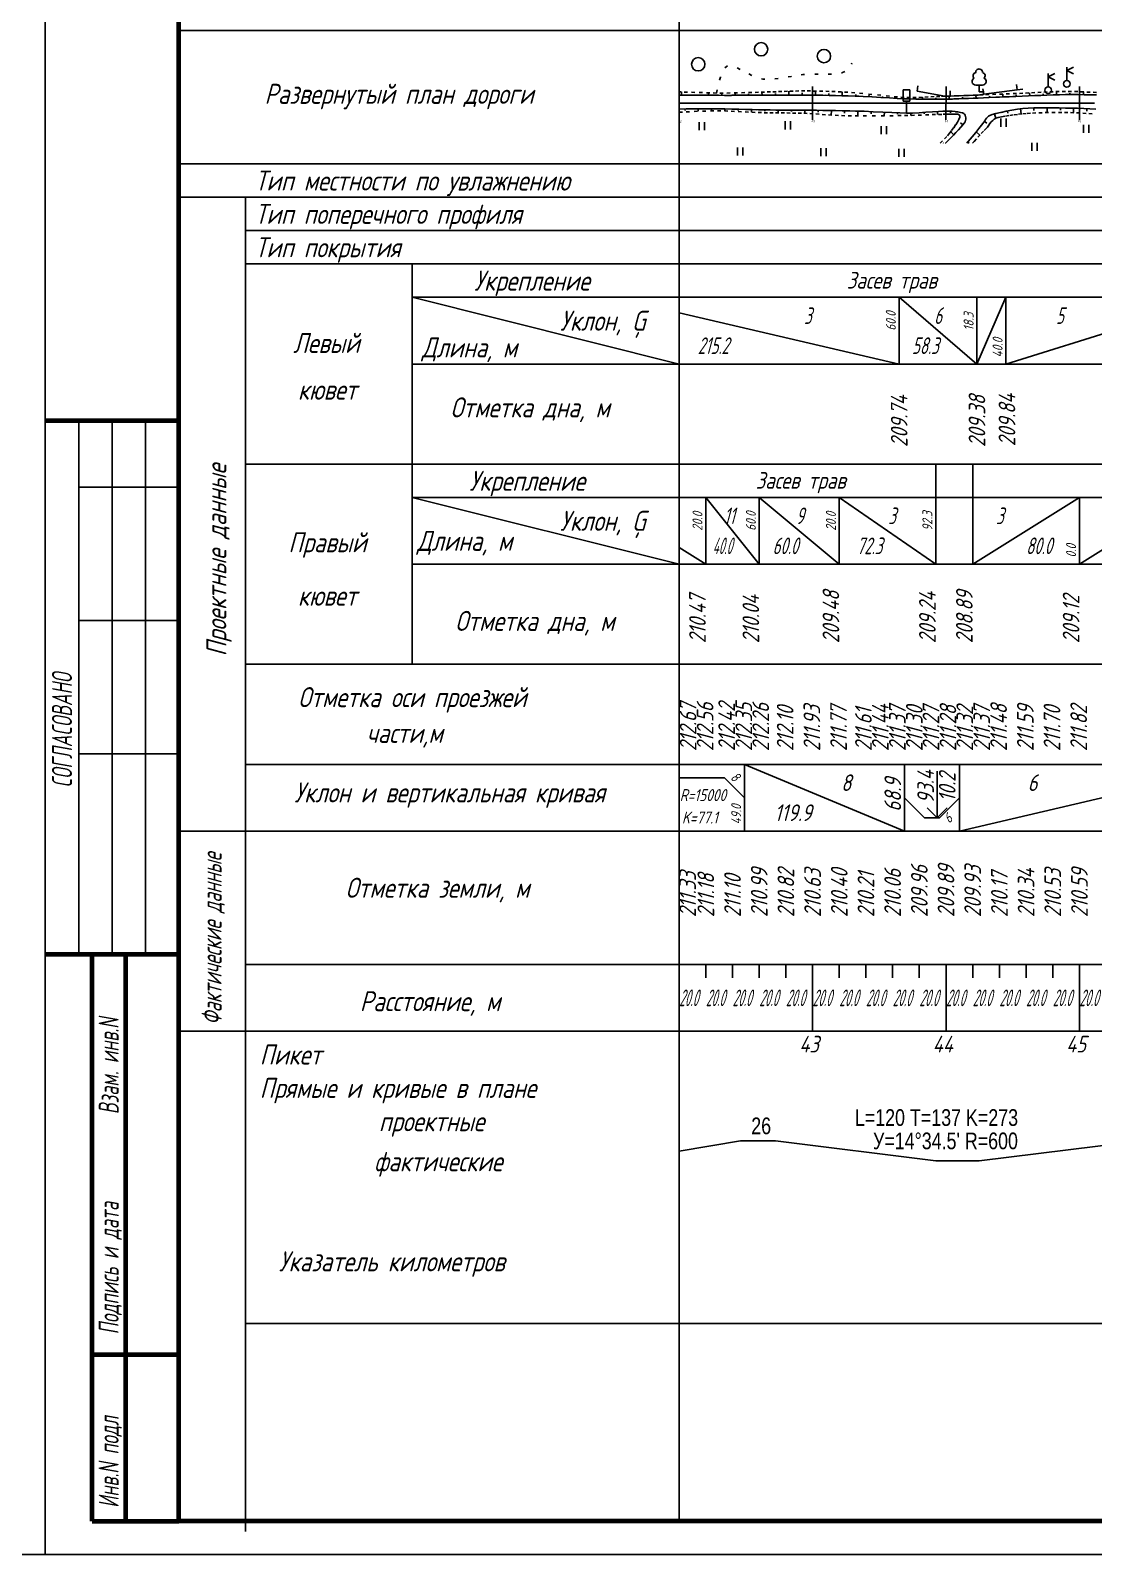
# Model space of a CAD drawing. Extents: x 2172 to 5772, y -842 to -248.
# Drawn here: x 3299.4 to 3458.7, y -842.5 to -614 of the extents above; entities that cross this region are included whole.
import ezdxf

# ---------------------------------------------------------------- set-up
doc = ezdxf.new("R2010")
doc.units = 0
doc.header["$MEASUREMENT"] = 0
for name, pattern in [('CONTI', [0]), ('STROT', [1.7, 0.5, -1.2]), ('TP0', [0])]:
    doc.linetypes.add(name, pattern=pattern)
doc.layers.get('0').update_dxf_attribs({"linetype": 'CONTINUOUS'})
for name, color, linetype in [('DEFAULT', 7, 'CONTI'), ('OTKOSDEFAULT', 32, 'CONTI'), ('RAMKA', 7, 'CONTI'), ('SIT_LDEFAULT', 7, 'CONTI'), ('USLZNDEFAULT', 7, 'CONTI'), ('КРАСНЫЕ_ОТМЕТКИ', 1, 'CONTINUOUS'), ('ЛЕВЫЙ_ЛОТОК_УКЛОНЫ', 7, 'CONTINUOUS'), ('ОСЬ_УКЛОН_И_КРИВАЯ', 1, 'CONTINUOUS'), ('ОТМЕТКИ_КЮВЕТОВ', 7, 'CONTINUOUS'), ('ПИКЕТЫ', 7, 'CONTINUOUS'), ('ЧЕРНЫЕ_ОТМЕТКИ', 7, 'CONTINUOUS')]:
    doc.layers.add(name, color=color, linetype=linetype)
doc.styles.add('eskd', font='spds.shx', dxfattribs={"width": 1.2, "oblique": 15})
doc.styles.add('SHRFT', font='TXT', dxfattribs={"width": 8.75})
doc.styles.add('ГОСТ', font='gost.TTF', dxfattribs={"oblique": 15, "height": 1})

# ---------------------------------------------------------------- blocks, each defined once
blk = doc.blocks.new('BL_12')
at = {"color": 0}
for p, q in [((2.5, 17.5), (-2.5, 17.5)), ((-2.5, 17.5), (-2.5, 9)), ((2.5, 9), (2.5, 17.5)), ((-2.5, 9), (0, 9)), ((0, 0), (0, 9)), ((0, 9), (2.5, 9)), ((2, 0), (0, 0))]:
    blk.add_line(p, q, dxfattribs=at)
blk = doc.blocks.new('BL_4017')
at = {"color": 0}
for p, q in [((0, 2.5), (0, 12.5)), ((5, 12.5), (0, 10)), ((0, 10), (5, 7.5))]:
    blk.add_line(p, q, dxfattribs=at)
blk.add_circle((0, 0), 2.5, dxfattribs=at)
blk = doc.blocks.new('BL_104')
at = {"color": 0}
for p, q in [((-2.25, 5), (2.25, 5)), ((0, 0), (0, 5)), ((3.75, 0), (0, 0))]:
    blk.add_line(p, q, dxfattribs=at)
for centre, radius, start, end in [((-2.35, 12), 2.2, 100, 235), ((0, 14.5), 2.6, 358, 185), ((2.35, 12), 2.2, 305, 80), ((-2.5, 7.75), 2.75, 115, 270), ((2.5, 7.75), 2.75, 270, 65)]:
    blk.add_arc(centre, radius, start, end, dxfattribs=at)
blk = doc.blocks.new('BL_2011')
at = {"color": 0}
for p, q in [((0, 0), (0, 6)), ((4, 0), (4, 6))]:
    blk.add_line(p, q, dxfattribs=at)
blk = doc.blocks.new('BL_2004')
at = {"color": 0}
blk.add_circle((0, 0), 5, dxfattribs=at)

msp = doc.modelspace()

# ---------------------------------------------------------------- linework, layer by layer
at = {"linetype": 'TP0'}
for p, q in [((3301.6, -842.48), (3301.6, -248.48)), ((3301.6, -248.48), (3301.6, -842.48)), ((3301.6, -842.48), (3301.6, -248.48)), ((3301.6, -248.48), (3301.6, -842.48)), ((3301.6, -842.48), (3301.6, -248.48)), ((3301.6, -842.48), (3301.6, -248.48)), ((3301.6, -842.48), (3301.6, -422.48)), ((3301.6, -842.48), (3301.6, -422.48)), ((3301.6, -842.48), (3301.6, -422.48)), ((3301.6, -842.48), (3301.6, -422.48)), ((3396.6, -614.04), (3321.6, -614.04)), ((3396.6, -614.04), (3396.6, -837.48)), ((3321.6, -634.04), (3396.6, -634.04)), ((3396.6, -639.04), (3321.6, -639.04)), ((3331.6, -839.04), (3331.6, -639.04)), ((3331.6, -644.04), (3396.6, -644.04)), ((3396.6, -649.04), (3331.6, -649.04)), ((3356.6, -709.04), (3356.6, -649.04)), ((3356.6, -654.04), (3396.6, -654.04)), ((3356.6, -654.04), (3396.6, -664.04)), ((3396.6, -664.04), (3356.6, -664.04)), ((3306.6, -672.48), (3306.6, -752.48)), ((3311.6, -752.48), (3311.6, -672.48)), ((3316.6, -672.48), (3316.6, -752.48)), ((3396.6, -679.04), (3331.6, -679.04)), ((3396.6, -679.04), (3356.6, -679.04)), ((3306.6, -682.48), (3321.6, -682.48)), ((3356.6, -684.04), (3396.6, -684.04)), ((3356.6, -684.04), (3396.6, -694.04)), ((3396.6, -694.04), (3356.6, -694.04)), ((3306.6, -702.48), (3321.6, -702.48)), ((3396.6, -709.04), (3331.6, -709.04)), ((3356.6, -709.04), (3396.6, -709.04)), ((3306.6, -722.48), (3321.6, -722.48)), ((3331.6, -724.04), (3396.6, -724.04)), ((3396.6, -734.04), (3321.6, -734.04)), ((3331.6, -734.04), (3396.6, -734.04)), ((3396.6, -754.04), (3331.6, -754.04)), ((3321.6, -764.04), (3396.6, -764.04)), ((3301.6, -842.48), (2171.6, -842.48)), ((4641.6, -842.48), (3301.6, -842.48)), ((4641.6, -842.48), (3301.6, -842.48))]:
    msp.add_line(p, q, dxfattribs=at)
at = {"linetype": 'Continuous'}
for p, q in [((3396.6, -614.04), (3396.61, -455.03)), ((3396.6, -614.04), (4356.6, -614.04)), ((3396.6, -634.04), (4356.6, -634.04)), ((3396.6, -639.04), (4356.6, -639.04)), ((3396.6, -644.04), (4356.6, -644.04)), ((3396.6, -649.04), (4356.6, -649.04)), ((3396.6, -654.04), (4356.6, -654.04)), ((3396.6, -664.04), (4356.6, -664.04)), ((3396.6, -684.04), (4356.6, -684.04)), ((3396.6, -694.04), (4356.6, -694.04)), ((3396.6, -709.04), (4356.6, -709.04)), ((3396.6, -724.04), (4356.6, -724.04)), ((3396.6, -734.04), (4356.6, -734.04)), ((3396.6, -754.04), (4356.6, -754.04)), ((3396.6, -764.04), (4356.6, -764.04)), ((3331.6, -807.85), (4356.6, -807.85))]:
    msp.add_line(p, q, dxfattribs=at)
msp.add_line((3396.6, -679.04), (4356.6, -679.04))
for points in [[(3435.06, -684.04), (3435.06, -679.04)], [(3440.6, -684.04), (3440.6, -679.04)]]:
    msp.add_lwpolyline(points, dxfattribs=at)
at = {"layer": 'DEFAULT', "color": 12, "linetype": 'CONTI'}
for p, q in [((3396.6, -627.42), (3396.6, -622.42)), ((3416.6, -627.42), (3416.6, -622.42)), ((3436.59, -627.42), (3436.6, -622.42)), ((3456.6, -627.42), (3456.6, -622.42)), ((3406.62, -624.92), (3407.55, -624.92)), ((3431.55, -624.92), (3433.22, -624.92)), ((3433.22, -624.92), (3434.89, -624.92)), ((3434.89, -624.92), (3436.56, -624.92)), ((3436.56, -624.92), (3438.23, -624.92)), ((3438.23, -624.92), (3439.9, -624.92)), ((3439.9, -624.92), (3441.56, -624.92)), ((3441.56, -624.92), (3443.23, -624.92)), ((3443.23, -624.92), (3444.9, -624.92)), ((3444.9, -624.92), (3446.57, -624.92)), ((3446.57, -624.92), (3448.24, -624.92)), ((3448.24, -624.92), (3449.91, -624.92))]:
    msp.add_line(p, q, dxfattribs=at)
for points in [[(3397.25, -624.92, 0), (3396.6, -624.92, 0)], [(3398.23, -624.92, 0), (3397.25, -624.92, 0)], [(3399.27, -624.92, 0), (3398.23, -624.92, 0)], [(3400.36, -624.92, 0), (3399.27, -624.92, 0)], [(3401.51, -624.92, 0), (3400.36, -624.92, 0)], [(3402.71, -624.92, 0), (3401.51, -624.92, 0)], [(3403.96, -624.92, 0), (3402.71, -624.92, 0)], [(3405.26, -624.92, 0), (3403.96, -624.92, 0)], [(3406.62, -624.92, 0), (3405.26, -624.92, 0)], [(3407.55, -624.92, 0), (3410.15, -624.92, 0)], [(3410.15, -624.92, 0), (3412.59, -624.92, 0)], [(3412.59, -624.92, 0), (3414.89, -624.92, 0)], [(3414.89, -624.92, 0), (3417.04, -624.92, 0)], [(3417.04, -624.92, 0), (3419.04, -624.92, 0)], [(3419.04, -624.92, 0), (3420.89, -624.92, 0)], [(3420.89, -624.92, 0), (3422.59, -624.92, 0)], [(3422.59, -624.92, 0), (3424.15, -624.92, 0)], [(3424.15, -624.92, 0), (3425.55, -624.92, 0)], [(3425.55, -624.92, 0), (3426.81, -624.92, 0)], [(3426.81, -624.92, 0), (3427.92, -624.92, 0)], [(3427.92, -624.92, 0), (3428.89, -624.92, 0)], [(3428.89, -624.92, 0), (3429.7, -624.92, 0)], [(3429.7, -624.92, 0), (3430.37, -624.92, 0)], [(3430.37, -624.92, 0), (3430.89, -624.92, 0)], [(3430.89, -624.92, 0), (3431.26, -624.92, 0)], [(3431.26, -624.92, 0), (3431.48, -624.92, 0)], [(3431.48, -624.92, 0), (3431.55, -624.92, 0)], [(3449.98, -624.92, 0), (3449.9, -624.92, 0)], [(3450.2, -624.92, 0), (3449.98, -624.92, 0)], [(3450.57, -624.92, 0), (3450.2, -624.92, 0)], [(3451.09, -624.92, 0), (3450.57, -624.92, 0)], [(3451.76, -624.92, 0), (3451.09, -624.92, 0)], [(3452.57, -624.92, 0), (3451.76, -624.92, 0)], [(3453.53, -624.92, 0), (3452.57, -624.92, 0)], [(3454.65, -624.92, 0), (3453.53, -624.92, 0)], [(3455.91, -624.92, 0), (3454.65, -624.92, 0)], [(3457.31, -624.92, 0), (3455.91, -624.92, 0)], [(3458.87, -624.92, 0), (3457.31, -624.92, 0)]]:
    msp.add_polyline3d(points, dxfattribs=at)
at = {"layer": 'OTKOSDEFAULT', "color": 32, "linetype": 'STROT'}
for p, q in [((3396.88, -623.25, 42.26), (3396.6, -623.24, 42.25)), ((3397.87, -623.28, 42.27), (3396.88, -623.25, 42.26)), ((3398.96, -623.32, 42.27), (3397.87, -623.28, 42.27)), ((3400.08, -623.36, 42.28), (3398.96, -623.32, 42.27)), ((3401.18, -623.4, 42.29), (3400.08, -623.36, 42.28)), ((3402.21, -623.42, 42.3), (3401.18, -623.4, 42.29)), ((3403.21, -623.42, 42.3), (3402.21, -623.42, 42.3)), ((3404.27, -623.41, 42.29), (3403.21, -623.42, 42.3)), ((3405.36, -623.39, 42.28), (3404.27, -623.41, 42.29)), ((3406.45, -623.36, 42.27), (3405.36, -623.39, 42.28)), ((3407.5, -623.33, 42.26), (3406.45, -623.36, 42.27)), ((3408.5, -623.3, 42.25), (3407.5, -623.33, 42.26)), ((3409.41, -623.27, 42.25), (3408.5, -623.3, 42.25)), ((3410.27, -623.25, 42.24), (3409.41, -623.27, 42.25)), ((3411.13, -623.22, 42.24), (3410.27, -623.25, 42.24)), ((3411.99, -623.19, 42.23), (3411.13, -623.22, 42.24)), ((3412.85, -623.15, 42.22), (3411.99, -623.19, 42.23)), ((3413.7, -623.13, 42.22), (3412.85, -623.15, 42.22)), ((3414.56, -623.11, 42.21), (3413.7, -623.13, 42.22)), ((3415.42, -623.1, 42.21), (3414.56, -623.11, 42.21)), ((3416.3, -623.11, 42.2), (3415.42, -623.1, 42.21)), ((3417.2, -623.12, 42.2), (3416.3, -623.11, 42.2)), ((3418.13, -623.14, 42.19), (3417.2, -623.12, 42.2)), ((3419.07, -623.17, 42.19), (3418.13, -623.14, 42.19)), ((3420.01, -623.21, 42.18), (3419.07, -623.17, 42.19)), ((3420.95, -623.25, 42.18), (3420.01, -623.21, 42.18)), ((3421.88, -623.3, 42.17), (3420.95, -623.25, 42.18)), ((3422.92, -623.38, 42.16), (3421.88, -623.3, 42.17)), ((3424.15, -623.49, 42.14), (3422.92, -623.38, 42.16)), ((3425.48, -623.62, 42.11), (3424.15, -623.49, 42.14)), ((3426.84, -623.76, 42.09), (3425.48, -623.62, 42.11)), ((3444.07, -623.61, 42.01), (3443.09, -623.65, 41.99)), ((3445.1, -623.57, 42.03), (3444.07, -623.61, 42.01)), ((3446.14, -623.53, 42.04), (3445.1, -623.57, 42.03)), ((3447.15, -623.49, 42.06), (3446.14, -623.53, 42.04)), ((3448.11, -623.45, 42.08), (3447.15, -623.49, 42.06)), ((3449.02, -623.41, 42.09), (3448.11, -623.45, 42.08)), ((3449.93, -623.36, 42.11), (3449.02, -623.41, 42.09)), ((3450.84, -623.31, 42.12), (3449.93, -623.36, 42.11)), ((3451.75, -623.26, 42.14), (3450.84, -623.31, 42.12)), ((3452.66, -623.22, 42.16), (3451.75, -623.26, 42.14)), ((3453.58, -623.19, 42.17), (3452.66, -623.22, 42.16)), ((3454.49, -623.18, 42.19), (3453.58, -623.19, 42.17)), ((3455.41, -623.19, 42.19), (3454.49, -623.18, 42.19)), ((3456.34, -623.21, 42.2), (3455.41, -623.19, 42.19)), ((3457.28, -623.25, 42.2), (3456.34, -623.21, 42.2)), ((3458.23, -623.29, 42.21), (3457.28, -623.25, 42.2)), ((3459.18, -623.33, 42.21), (3458.23, -623.29, 42.21)), ((3428.15, -623.9, 42.07), (3426.84, -623.76, 42.09)), ((3429.34, -624.01, 42.05), (3428.15, -623.9, 42.07)), ((3430.33, -624.08, 42.04), (3429.34, -624.01, 42.05)), ((3431.21, -624.1, 42.03), (3430.33, -624.08, 42.04)), ((3432.12, -624.09, 42.02), (3431.21, -624.1, 42.03)), ((3433.04, -624.05, 42.01), (3432.12, -624.09, 42.02)), ((3433.95, -624.01, 42), (3433.04, -624.05, 42.01)), ((3434.83, -623.96, 41.99), (3433.95, -624.01, 42)), ((3435.65, -623.92, 41.98), (3434.83, -623.96, 41.99)), ((3436.41, -623.89, 41.97), (3435.65, -623.92, 41.98)), ((3437.12, -623.87, 41.97), (3436.41, -623.89, 41.97)), ((3437.84, -623.85, 41.97), (3437.12, -623.87, 41.97)), ((3438.55, -623.83, 41.97), (3437.84, -623.85, 41.97)), ((3439.26, -623.8, 41.96), (3438.55, -623.83, 41.97)), ((3439.98, -623.78, 41.96), (3439.26, -623.8, 41.96)), ((3440.69, -623.75, 41.96), (3439.98, -623.78, 41.96)), ((3441.4, -623.72, 41.96), (3440.69, -623.75, 41.96)), ((3442.19, -623.69, 41.97), (3441.4, -623.72, 41.96)), ((3443.09, -623.65, 41.99), (3442.19, -623.69, 41.97)), ((3396.6, -626.31, 42.19), (3397.65, -626.24, 42.18)), ((3397.65, -626.24, 42.18), (3398.85, -626.18, 42.16)), ((3398.85, -626.18, 42.16), (3400.09, -626.13, 42.15)), ((3400.09, -626.13, 42.15), (3401.29, -626.1, 42.14)), ((3401.29, -626.1, 42.14), (3402.37, -626.09, 42.13)), ((3402.37, -626.09, 42.13), (3403.38, -626.11, 42.12)), ((3403.38, -626.11, 42.12), (3404.42, -626.14, 42.11)), ((3404.42, -626.14, 42.11), (3405.46, -626.19, 42.11)), ((3405.46, -626.19, 42.11), (3406.49, -626.24, 42.1)), ((3406.49, -626.24, 42.1), (3407.49, -626.29, 42.1)), ((3407.49, -626.29, 42.1), (3408.45, -626.34, 42.09)), ((3408.45, -626.34, 42.09), (3409.34, -626.37, 42.09)), ((3409.34, -626.37, 42.09), (3410.19, -626.39, 42.08)), ((3410.19, -626.39, 42.08), (3411.04, -626.4, 42.07)), ((3411.04, -626.4, 42.07), (3411.89, -626.41, 42.07)), ((3411.89, -626.41, 42.07), (3412.75, -626.41, 42.06)), ((3412.75, -626.41, 42.06), (3413.6, -626.42, 42.05)), ((3413.6, -626.42, 42.05), (3414.45, -626.44, 42.05)), ((3414.45, -626.44, 42.05), (3415.3, -626.46, 42.04)), ((3415.3, -626.46, 42.04), (3416.17, -626.51, 42.02)), ((3416.17, -626.51, 42.02), (3417.09, -626.56, 41.99)), ((3417.09, -626.56, 41.99), (3418.04, -626.63, 41.96)), ((3418.04, -626.63, 41.96), (3419.01, -626.7, 41.94)), ((3419.01, -626.7, 41.94), (3419.99, -626.76, 41.91)), ((3419.99, -626.76, 41.91), (3420.96, -626.81, 41.88)), ((3420.96, -626.81, 41.88), (3421.92, -626.84, 41.86)), ((3421.92, -626.84, 41.86), (3422.97, -626.85, 41.86)), ((3422.97, -626.85, 41.86), (3424.2, -626.84, 41.87)), ((3424.2, -626.84, 41.87), (3425.53, -626.84, 41.87)), ((3425.53, -626.84, 41.87), (3426.88, -626.83, 41.88)), ((3426.88, -626.83, 41.88), (3428.2, -626.82, 41.89)), ((3428.2, -626.82, 41.89), (3429.39, -626.81, 41.89)), ((3429.39, -626.81, 41.89), (3430.4, -626.8, 41.9)), ((3430.4, -626.8, 41.9), (3431.37, -626.78, 41.88)), ((3431.37, -626.78, 41.88), (3432.43, -626.74, 41.87)), ((3432.43, -626.74, 41.87), (3433.51, -626.7, 41.86)), ((3433.51, -626.7, 41.86), (3434.55, -626.66, 41.84)), ((3434.55, -626.66, 41.84), (3435.47, -626.63, 41.83)), ((3435.47, -626.63, 41.83), (3436.19, -626.61, 41.82)), ((3436.19, -626.61, 41.82), (3436.64, -626.6, 41.82)), ((3436.64, -626.6, 41.82), (3436.97, -626.6, 41.82)), ((3436.97, -626.6, 41.82), (3437.34, -626.58, 41.81)), ((3437.34, -626.58, 41.81), (3437.71, -626.57, 41.81)), ((3437.71, -626.57, 41.81), (3438.07, -626.58, 41.81)), ((3438.31, -627.77, 41.73), (3438.04, -628.21, 41.7)), ((3438.07, -626.58, 41.81), (3438.37, -626.61, 41.81)), ((3438.52, -627.37, 41.77), (3438.31, -627.77, 41.73)), ((3438.37, -626.61, 41.81), (3438.59, -626.69, 41.81)), ((3438.66, -627.04, 41.79), (3438.52, -627.37, 41.77)), ((3438.59, -626.69, 41.81), (3438.69, -626.82, 41.81)), ((3438.69, -626.82, 41.81), (3438.66, -627.04, 41.79)), ((3443, -628.26, 41.66), (3443.19, -628.01, 41.69)), ((3443.19, -628.01, 41.69), (3443.39, -627.76, 41.72)), ((3443.39, -627.76, 41.72), (3443.6, -627.53, 41.75)), ((3443.6, -627.53, 41.75), (3443.83, -627.35, 41.77)), ((3443.83, -627.35, 41.77), (3444.09, -627.21, 41.8)), ((3444.09, -627.21, 41.8), (3444.44, -627.09, 41.81)), ((3444.44, -627.09, 41.81), (3444.93, -626.98, 41.83)), ((3444.93, -626.98, 41.83), (3445.51, -626.87, 41.84)), ((3445.51, -626.87, 41.84), (3446.16, -626.77, 41.86)), ((3446.16, -626.77, 41.86), (3446.83, -626.68, 41.88)), ((3446.83, -626.68, 41.88), (3447.49, -626.6, 41.9)), ((3447.49, -626.6, 41.9), (3448.11, -626.53, 41.92)), ((3448.11, -626.53, 41.92), (3448.77, -626.48, 41.92)), ((3448.77, -626.48, 41.92), (3449.58, -626.43, 41.92)), ((3449.58, -626.43, 41.92), (3450.49, -626.39, 41.92)), ((3450.49, -626.39, 41.92), (3451.46, -626.35, 41.92)), ((3451.46, -626.35, 41.92), (3452.45, -626.33, 41.92)), ((3452.45, -626.33, 41.92), (3453.44, -626.32, 41.92)), ((3453.44, -626.32, 41.92), (3454.38, -626.32, 41.92)), ((3454.38, -626.32, 41.92), (3455.28, -626.34, 41.91)), ((3455.28, -626.34, 41.91), (3456.18, -626.38, 41.9)), ((3456.18, -626.38, 41.9), (3457.09, -626.43, 41.89)), ((3457.09, -626.43, 41.89), (3458.01, -626.49, 41.88)), ((3458.01, -626.49, 41.88), (3458.92, -626.54, 41.88)), ((3436.73, -629.91, 41.56), (3436.09, -630.57, 41.51)), ((3437.14, -629.44, 41.59), (3436.73, -629.91, 41.56)), ((3437.43, -629.08, 41.62), (3437.14, -629.44, 41.59)), ((3437.74, -628.65, 41.66), (3437.43, -629.08, 41.62)), ((3438.04, -628.21, 41.7), (3437.74, -628.65, 41.66)), ((3440.81, -630.67, 41.49), (3441.38, -630.05, 41.52)), ((3441.38, -630.05, 41.52), (3441.89, -629.5, 41.56)), ((3441.89, -629.5, 41.56), (3442.31, -629.05, 41.58)), ((3442.31, -629.05, 41.58), (3442.6, -628.75, 41.6)), ((3442.6, -628.75, 41.6), (3442.8, -628.51, 41.63)), ((3442.8, -628.51, 41.63), (3443, -628.26, 41.66)), ((3436.09, -630.57, 41.51), (3435.74, -630.92, 41.49)), ((3440.57, -630.92, 41.47), (3440.81, -630.67, 41.51))]:
    msp.add_line(p, q, dxfattribs=at)
at = {"layer": 'OTKOSDEFAULT', "color": 32}
for p, q in [((3396.96, -623.73), (3396.96, -623.25)), ((3401, -623.75), (3401, -623.39)), ((3403.01, -623.76), (3403.01, -623.59)), ((3405.01, -623.76), (3405.01, -623.4)), ((3407.02, -623.75), (3407.01, -623.55)), ((3409.02, -623.74), (3409.01, -623.28)), ((3411.02, -623.73), (3411.02, -623.48)), ((3413.02, -623.72), (3413.02, -623.15)), ((3415.03, -623.72), (3415.03, -623.41)), ((3417.03, -623.74), (3417.04, -623.12)), ((3419.04, -623.77), (3419.04, -623.47)), ((3421.04, -623.82), (3421.06, -623.26)), ((3425.05, -623.99), (3425.08, -623.58)), ((3445.13, -624.01), (3445.11, -623.57)), ((3449.15, -623.85), (3449.13, -623.41)), ((3451.16, -623.76), (3451.15, -623.53)), ((3453.17, -623.68), (3453.16, -623.2)), ((3455.18, -623.65), (3455.18, -623.42)), ((3457.19, -623.67), (3457.2, -623.24)), ((3396.6, -623.73, 42.22), (3396.83, -623.73, 42.22)), ((3397.65, -625.81, 42.24), (3396.6, -625.84, 42.24)), ((3396.83, -623.73, 42.22), (3397.86, -623.72, 42.21)), ((3397.47, -625.82), (3397.48, -626.03)), ((3398.88, -625.79, 42.23), (3397.65, -625.81, 42.24)), ((3397.86, -623.72, 42.21), (3398.99, -623.73, 42.21)), ((3400.14, -625.78, 42.23), (3398.88, -625.79, 42.23)), ((3398.98, -623.73), (3398.98, -623.64)), ((3398.99, -623.73, 42.21), (3400.16, -623.74, 42.2)), ((3399.46, -625.78), (3399.46, -626.15)), ((3401.36, -625.78, 42.23), (3400.14, -625.78, 42.23)), ((3400.16, -623.74, 42.2), (3401.31, -623.75, 42.19)), ((3401.31, -623.75, 42.19), (3402.38, -623.76, 42.19)), ((3402.45, -625.79, 42.22), (3401.36, -625.78, 42.23)), ((3401.45, -625.78), (3401.45, -625.94)), ((3402.38, -623.76, 42.19), (3403.39, -623.77, 42.19)), ((3403.46, -625.8, 42.2), (3402.45, -625.79, 42.22)), ((3403.39, -623.77, 42.19), (3404.44, -623.77, 42.2)), ((3403.44, -625.8), (3403.44, -626.11)), ((3404.49, -625.82, 42.18), (3403.46, -625.8, 42.2)), ((3404.44, -623.77, 42.2), (3405.48, -623.76, 42.21)), ((3405.53, -625.85, 42.16), (3404.49, -625.82, 42.18)), ((3405.44, -625.85), (3405.43, -626.02)), ((3405.48, -623.76, 42.21), (3406.52, -623.75, 42.22)), ((3406.56, -625.88, 42.13), (3405.53, -625.85, 42.16)), ((3406.52, -623.75, 42.22), (3407.53, -623.75, 42.23)), ((3407.56, -625.91, 42.11), (3406.56, -625.88, 42.13)), ((3407.44, -625.9), (3407.43, -626.29)), ((3407.53, -623.75, 42.23), (3408.49, -623.74, 42.24)), ((3408.51, -625.93, 42.09), (3407.56, -625.91, 42.11)), ((3408.49, -623.74, 42.24), (3409.39, -623.73, 42.24)), ((3409.39, -623.73, 42.24), (3410.25, -623.73, 42.23)), ((3410.25, -623.73, 42.23), (3411.11, -623.73, 42.22)), ((3411.11, -623.73, 42.22), (3411.97, -623.72, 42.2)), ((3411.97, -623.72, 42.2), (3412.83, -623.72, 42.19)), ((3412.83, -623.72, 42.19), (3413.69, -623.72, 42.18)), ((3413.69, -623.72, 42.18), (3414.55, -623.72, 42.16)), ((3414.55, -623.72, 42.16), (3415.41, -623.72, 42.15)), ((3415.41, -623.72, 42.15), (3416.29, -623.73, 42.14)), ((3416.29, -623.73, 42.14), (3417.2, -623.74, 42.13)), ((3417.2, -623.74, 42.13), (3418.13, -623.76, 42.11)), ((3418.13, -623.76, 42.11), (3419.08, -623.77, 42.1)), ((3419.08, -623.77, 42.1), (3420.03, -623.8, 42.09)), ((3420.03, -623.8, 42.09), (3420.99, -623.82, 42.07)), ((3420.99, -623.82, 42.07), (3421.93, -623.85, 42.06)), ((3421.93, -623.85, 42.06), (3422.97, -623.89, 42.05)), ((3422.97, -623.89, 42.05), (3424.18, -623.94, 42.05)), ((3423.05, -623.89), (3423.06, -623.64)), ((3424.18, -623.94, 42.05), (3425.49, -624.01, 42.04)), ((3425.49, -624.01, 42.04), (3426.83, -624.08, 42.04)), ((3426.83, -624.08, 42.04), (3428.12, -624.16, 42.03)), ((3427.06, -624.1), (3427.07, -623.94)), ((3428.12, -624.16, 42.03), (3429.3, -624.22, 42.03)), ((3429.07, -624.21), (3429.08, -623.98)), ((3429.3, -624.22, 42.03), (3430.28, -624.27, 42.02)), ((3430.28, -624.27, 42.02), (3431.16, -624.3, 42.02)), ((3431.07, -624.29), (3431.07, -624.19)), ((3431.16, -624.3, 42.02), (3432.07, -624.32, 42.01)), ((3432.07, -624.32, 42.01), (3432.98, -624.33, 42)), ((3432.98, -624.33, 42), (3433.88, -624.34, 42)), ((3433.08, -624.33), (3433.08, -624.05)), ((3433.88, -624.34, 42), (3434.75, -624.34, 41.99)), ((3434.75, -624.34, 41.99), (3435.58, -624.34, 41.99)), ((3435.09, -624.34), (3435.09, -624.15)), ((3435.58, -624.34, 41.99), (3436.34, -624.34, 41.98)), ((3436.34, -624.34, 41.98), (3437.06, -624.33, 41.98)), ((3437.06, -624.33, 41.98), (3437.79, -624.31, 41.98)), ((3437.09, -624.33), (3437.08, -623.87)), ((3437.79, -624.31, 41.98), (3438.51, -624.29, 41.98)), ((3438.51, -624.29, 41.98), (3439.24, -624.26, 41.97)), ((3439.1, -624.27), (3439.09, -624.04)), ((3439.24, -624.26, 41.97), (3439.96, -624.23, 41.97)), ((3439.96, -624.23, 41.97), (3440.69, -624.2, 41.97)), ((3440.69, -624.2, 41.97), (3441.41, -624.17, 41.97)), ((3441.1, -624.18), (3441.08, -623.73)), ((3441.41, -624.17, 41.97), (3442.2, -624.13, 41.98)), ((3442.2, -624.13, 41.98), (3443.09, -624.09, 42)), ((3443.09, -624.09, 42), (3444.06, -624.05, 42.01)), ((3443.11, -624.09), (3443.1, -623.87)), ((3444.06, -624.05, 42.01), (3445.06, -624.01, 42.03)), ((3445.06, -624.01, 42.03), (3446.08, -623.97, 42.05)), ((3446.08, -623.97, 42.05), (3447.09, -623.93, 42.06)), ((3447.34, -625.86, 41.97), (3446.49, -625.99, 41.96)), ((3447.09, -623.93, 42.06), (3448.04, -623.9, 42.08)), ((3447.14, -623.93), (3447.13, -623.71)), ((3448.12, -625.76, 41.98), (3447.34, -625.86, 41.97)), ((3447.77, -625.8), (3447.86, -626.56)), ((3448.04, -623.9, 42.08), (3448.96, -623.86, 42.09)), ((3448.89, -625.7, 41.98), (3448.12, -625.76, 41.98)), ((3449.75, -625.66, 41.99), (3448.89, -625.7, 41.98)), ((3448.96, -623.86, 42.09), (3449.89, -623.81, 42.1)), ((3450.67, -625.64, 41.99), (3449.75, -625.66, 41.99)), ((3449.76, -625.66), (3449.77, -626.04)), ((3449.89, -623.81, 42.1), (3450.81, -623.77, 42.1)), ((3451.63, -625.64, 41.99), (3450.67, -625.64, 41.99)), ((3450.81, -623.77, 42.1), (3451.73, -623.73, 42.11)), ((3452.6, -625.64, 41.99), (3451.63, -625.64, 41.99)), ((3451.73, -623.73, 42.11), (3452.66, -623.7, 42.12)), ((3451.75, -625.64), (3451.75, -626.34)), ((3453.57, -625.66, 42), (3452.6, -625.64, 41.99)), ((3452.66, -623.7, 42.12), (3453.58, -623.67, 42.13)), ((3454.5, -625.67, 42), (3453.57, -625.66, 42)), ((3453.58, -623.67, 42.13), (3454.5, -623.66, 42.14)), ((3453.74, -625.66), (3453.74, -625.99)), ((3454.5, -623.66, 42.14), (3455.43, -623.65, 42.13)), ((3455.42, -625.69, 42), (3454.5, -625.67, 42)), ((3456.33, -625.71, 42), (3455.42, -625.69, 42)), ((3455.43, -623.65, 42.13), (3456.36, -623.66, 42.12)), ((3455.73, -625.7), (3455.72, -626.36)), ((3457.24, -625.74, 42), (3456.33, -625.71, 42)), ((3456.36, -623.66, 42.12), (3457.3, -623.67, 42.12)), ((3458.15, -625.78, 42), (3457.24, -625.74, 42)), ((3457.3, -623.67, 42.12), (3458.23, -623.68, 42.11)), ((3457.73, -625.76), (3457.71, -626.12)), ((3459.07, -625.82, 42), (3458.15, -625.78, 42)), ((3458.23, -623.68, 42.11), (3459.17, -623.71, 42.1)), ((3409.4, -625.94, 42.07), (3408.51, -625.93, 42.09)), ((3410.26, -625.96, 42.07), (3409.4, -625.94, 42.07)), ((3409.44, -625.95), (3409.43, -626.16)), ((3411.11, -625.97, 42.06), (3410.26, -625.96, 42.07)), ((3411.96, -625.97, 42.06), (3411.11, -625.97, 42.06)), ((3411.44, -625.97), (3411.43, -626.4)), ((3412.82, -625.98, 42.05), (3411.96, -625.97, 42.06)), ((3413.67, -625.98, 42.04), (3412.82, -625.98, 42.05)), ((3413.43, -625.98), (3413.43, -626.2)), ((3414.52, -625.99, 42.04), (3413.67, -625.98, 42.04)), ((3415.37, -626, 42.03), (3414.52, -625.99, 42.04)), ((3416.25, -626, 42.02), (3415.37, -626, 42.03)), ((3415.43, -626), (3415.43, -626.47)), ((3417.17, -626.01, 42), (3416.25, -626, 42.02)), ((3418.12, -626.02, 41.99), (3417.17, -626.01, 42)), ((3417.42, -626.02), (3417.42, -626.3)), ((3419.08, -626.04, 41.97), (3418.12, -626.02, 41.99)), ((3420.06, -626.05, 41.96), (3419.08, -626.04, 41.97)), ((3419.42, -626.04), (3419.41, -626.72)), ((3421.02, -626.07, 41.94), (3420.06, -626.05, 41.96)), ((3421.98, -626.09, 41.92), (3421.02, -626.07, 41.94)), ((3421.41, -626.07), (3421.4, -626.45)), ((3423.05, -626.12, 41.92), (3421.98, -626.09, 41.92)), ((3424.32, -626.16, 41.92), (3423.05, -626.12, 41.92)), ((3423.4, -626.13), (3423.37, -626.85)), ((3425.7, -626.23, 41.92), (3424.32, -626.16, 41.92)), ((3425.39, -626.21), (3425.37, -626.52)), ((3427.11, -626.29, 41.92), (3425.7, -626.23, 41.92)), ((3428.47, -626.36, 41.92), (3427.11, -626.29, 41.92)), ((3427.37, -626.3), (3427.35, -626.82)), ((3429.69, -626.41, 41.92), (3428.47, -626.36, 41.92)), ((3429.36, -626.39), (3429.35, -626.6)), ((3430.68, -626.43, 41.92), (3429.69, -626.41, 41.92)), ((3431.59, -626.42, 41.93), (3430.68, -626.43, 41.92)), ((3431.34, -626.42), (3431.35, -626.78)), ((3432.58, -626.37, 41.94), (3431.59, -626.42, 41.93)), ((3433.6, -626.31, 41.94), (3432.58, -626.37, 41.94)), ((3433.32, -626.32), (3433.33, -626.52)), ((3434.57, -626.24, 41.95), (3433.6, -626.31, 41.94)), ((3435.45, -626.18, 41.95), (3434.57, -626.24, 41.95)), ((3435.3, -626.19), (3435.32, -626.63)), ((3436.17, -626.14, 41.96), (3435.45, -626.18, 41.95)), ((3436.67, -626.12, 41.96), (3436.17, -626.14, 41.96)), ((3437.07, -626.14, 41.96), (3436.67, -626.12, 41.96)), ((3437.51, -626.16, 41.95), (3437.07, -626.14, 41.96)), ((3437.28, -626.15), (3437.26, -626.37)), ((3437.96, -626.21, 41.95), (3437.51, -626.16, 41.95)), ((3438.38, -626.26, 41.95), (3437.96, -626.21, 41.95)), ((3438.76, -626.32, 41.95), (3438.38, -626.26, 41.95)), ((3439.1, -628.21), (3438.75, -627.9)), ((3439.06, -626.39, 41.95), (3438.76, -626.32, 41.95)), ((3439.25, -626.47, 41.95), (3439.06, -626.39, 41.95)), ((3439.1, -628.21, 41.76), (3439.34, -627.92, 41.78)), ((3439.23, -626.46), (3439.23, -626.47)), ((3439.37, -626.57, 41.93), (3439.25, -626.47, 41.95)), ((3439.34, -627.92, 41.78), (3439.47, -627.72, 41.79)), ((3439.46, -626.73, 41.91), (3439.37, -626.57, 41.93)), ((3439.53, -626.93, 41.88), (3439.46, -626.73, 41.91)), ((3439.47, -627.72, 41.79), (3439.53, -627.55, 41.81)), ((3439.56, -627.14, 41.86), (3439.53, -626.93, 41.88)), ((3439.53, -627.55, 41.81), (3439.56, -627.35, 41.84)), ((3439.56, -627.35, 41.84), (3439.56, -627.14, 41.86)), ((3442.13, -627.98, 41.85), (3441.9, -628.26, 41.83)), ((3442.27, -627.79, 41.86), (3442.13, -627.98, 41.85)), ((3442.4, -627.59, 41.87), (3442.27, -627.79, 41.86)), ((3442.35, -627.67), (3442.71, -627.92)), ((3442.53, -627.39, 41.88), (3442.4, -627.59, 41.87)), ((3442.67, -627.19, 41.89), (3442.53, -627.39, 41.88)), ((3442.81, -627.02, 41.9), (3442.67, -627.19, 41.89)), ((3442.97, -626.87, 41.91), (3442.81, -627.02, 41.9)), ((3443.16, -626.77, 41.92), (3442.97, -626.87, 41.91)), ((3443.5, -626.66, 41.93), (3443.16, -626.77, 41.92)), ((3444.06, -626.51, 41.93), (3443.5, -626.66, 41.93)), ((3443.88, -626.56), (3444.05, -627.23)), ((3444.78, -626.34, 41.94), (3444.06, -626.51, 41.93)), ((3445.61, -626.16, 41.95), (3444.78, -626.34, 41.94)), ((3446.49, -625.99, 41.96), (3445.61, -626.16, 41.95)), ((3445.81, -626.12), (3445.88, -626.46)), ((3436.94, -630.52, 41.61), (3437.38, -630.07, 41.65)), ((3437.76, -629.67), (3437.32, -629.22)), ((3437.38, -630.07, 41.65), (3437.71, -629.72, 41.67)), ((3437.71, -629.72, 41.67), (3438.08, -629.33, 41.69)), ((3438.08, -629.33, 41.69), (3438.45, -628.94, 41.72)), ((3438.45, -628.94, 41.72), (3438.8, -628.55, 41.74)), ((3438.8, -628.55, 41.74), (3439.1, -628.21, 41.76)), ((3440.51, -629.98, 41.73), (3439.94, -630.68, 41.69)), ((3441.05, -629.31, 41.77), (3440.51, -629.98, 41.73)), ((3441.53, -628.72, 41.8), (3441.05, -629.31, 41.77)), ((3441.12, -629.23), (3441.69, -629.71)), ((3441.9, -628.26, 41.83), (3441.53, -628.72, 41.8)), ((3436.24, -630.92), (3436.19, -630.87)), ((3436.54, -630.92, 41.59), (3436.94, -630.52, 41.63)), ((3439.94, -630.68, 41.69), (3439.74, -630.92, 41.67)), ((3439.87, -630.76), (3440.05, -630.92))]:
    msp.add_line(p, q, dxfattribs=at)
at = {"layer": 'RAMKA', "color": 250, "lineweight": 70}
for p, q in [((3321.6, -837.48), (3321.6, -253.48)), ((3301.6, -672.48), (3321.6, -672.48)), ((3301.6, -752.48), (3321.6, -752.48)), ((3308.6, -837.48), (3308.6, -752.48)), ((3313.6, -752.48), (3313.6, -837.48)), ((3308.6, -812.48), (3321.6, -812.48)), ((3308.6, -837.48), (3321.6, -837.48)), ((4636.6, -837.48), (3321.6, -837.48))]:
    msp.add_line(p, q, dxfattribs=at)
at = {"layer": 'SIT_LDEFAULT', "color": 7}
for p, q in [((3422.41, -619.09), (3422.5, -618.92)), ((3402.66, -621.47), (3402.78, -621.06)), ((3402.78, -621.06), (3402.8, -620.99)), ((3403.45, -619.63), (3403.85, -619.33)), ((3403.45, -619.64), (3403.45, -619.63)), ((3405.29, -619.65), (3405.74, -619.87)), ((3407.07, -620.56), (3407.49, -620.77)), ((3407.49, -620.77), (3407.52, -620.78)), ((3408.94, -621.27), (3409.15, -621.32)), ((3409.15, -621.32), (3409.43, -621.33)), ((3410.93, -621.3), (3411.43, -621.24)), ((3412.92, -621), (3413.38, -620.92)), ((3413.38, -620.92), (3413.42, -620.91)), ((3414.91, -620.69), (3415.12, -620.66)), ((3415.12, -620.66), (3415.41, -620.64)), ((3416.92, -620.6), (3417.07, -620.6)), ((3417.07, -620.6), (3417.43, -620.6)), ((3418.95, -620.59), (3419.19, -620.59)), ((3419.19, -620.58), (3419.46, -620.57)), ((3420.96, -620.37), (3421, -620.37)), ((3421, -620.37), (3421.43, -620.19)), ((3402.21, -623.42), (3402.24, -623.21)), ((3402.24, -623.21), (3402.3, -622.93)), ((3432.4, -622.34), (3432.26, -623.12)), ((3432.26, -623.12), (3436.41, -623.89)), ((3437.21, -623.07), (3437.23, -623.87)), ((3441.4, -623.72), (3442.26, -623.59)), ((3442.13, -622.8), (3442.26, -623.59)), ((3442.26, -623.59), (3447.26, -622.92)), ((3447.17, -622.13), (3447.26, -622.93)), ((3447.26, -622.93), (3448.1, -622.83)), ((3396.6, -625.84), (3397.65, -625.81)), ((3397.86, -623.72), (3397.46, -623.72)), ((3397.65, -625.81), (3398.88, -625.79)), ((3398.99, -623.73), (3397.86, -623.72)), ((3398.88, -625.79), (3400.14, -625.78)), ((3400.16, -623.74), (3398.99, -623.73)), ((3400.15, -625.78), (3401.22, -625.78)), ((3401.31, -623.75), (3400.16, -623.74)), ((3402.38, -623.76), (3401.31, -623.75)), ((3402.49, -623.76), (3402.38, -623.76)), ((3403.21, -625.8), (3403.46, -625.8)), ((3403.46, -625.8), (3404.49, -625.82)), ((3404.49, -625.82), (3405.53, -625.85)), ((3405.48, -623.76), (3404.5, -623.76)), ((3406.52, -623.75), (3405.48, -623.76)), ((3405.53, -625.85), (3406.56, -625.88)), ((3407.53, -623.74), (3406.52, -623.75)), ((3406.56, -625.88), (3407.56, -625.91)), ((3408.49, -623.74), (3407.53, -623.75)), ((3407.56, -625.91), (3408.21, -625.92)), ((3409.39, -623.73), (3408.49, -623.74)), ((3409.5, -623.73), (3409.39, -623.73)), ((3411.97, -623.72), (3411.5, -623.72)), ((3412.83, -623.72), (3411.97, -623.72)), ((3413.69, -623.72), (3412.83, -623.72)), ((3414.55, -623.72), (3413.69, -623.72)), ((3415.41, -623.72), (3414.55, -623.72)), ((3416.29, -623.73), (3415.41, -623.72)), ((3416.51, -623.73), (3416.29, -623.73)), ((3419.08, -623.77), (3418.52, -623.76)), ((3420.03, -623.8), (3419.08, -623.77)), ((3420.99, -623.82), (3420.03, -623.8)), ((3421.93, -623.85), (3420.99, -623.82)), ((3422.97, -623.89), (3421.93, -623.85)), ((3423.54, -623.91), (3422.97, -623.89)), ((3426.83, -624.08), (3425.54, -624.01)), ((3428.12, -624.15), (3426.83, -624.08)), ((3429.3, -624.22), (3428.12, -624.16)), ((3430.28, -624.27), (3429.3, -624.22)), ((3430.55, -624.28), (3430.28, -624.27)), ((3432.98, -624.33), (3432.56, -624.32)), ((3433.88, -624.34), (3432.98, -624.33)), ((3434.75, -624.34), (3433.88, -624.34)), ((3435.58, -624.34), (3434.75, -624.34)), ((3436.34, -624.34), (3435.58, -624.34)), ((3437.06, -624.33), (3436.34, -624.34)), ((3436.41, -623.89), (3437.12, -623.87)), ((3437.58, -624.32), (3437.06, -624.33)), ((3437.12, -623.87), (3437.23, -623.87)), ((3437.23, -623.87), (3437.84, -623.85)), ((3437.84, -623.85), (3438.55, -623.82)), ((3438.55, -623.83), (3439.26, -623.8)), ((3439.26, -623.8), (3439.98, -623.78)), ((3439.96, -624.23), (3439.59, -624.25)), ((3440.69, -624.2), (3439.96, -624.23)), ((3439.98, -623.78), (3440.69, -623.75)), ((3440.69, -623.75), (3441.4, -623.72)), ((3441.41, -624.17), (3440.69, -624.2)), ((3442.2, -624.13), (3441.41, -624.17)), ((3443.09, -624.09), (3442.2, -624.13)), ((3444.06, -624.05), (3443.09, -624.1)), ((3444.61, -624.03), (3444.06, -624.05)), ((3446.49, -625.99), (3447.34, -625.86)), ((3447.09, -623.93), (3446.62, -623.95)), ((3448.04, -623.9), (3447.09, -623.93)), ((3447.34, -625.86), (3448.12, -625.76)), ((3448.96, -623.86), (3448.04, -623.9)), ((3448.12, -625.76), (3448.89, -625.7)), ((3448.89, -625.7), (3449.75, -625.66)), ((3449.89, -623.81), (3448.96, -623.85)), ((3449.75, -625.66), (3449.77, -625.66)), ((3450.81, -623.77), (3449.89, -623.81)), ((3451.65, -623.74), (3450.81, -623.77)), ((3451.76, -625.64), (3452.6, -625.64)), ((3452.6, -625.64), (3453.57, -625.66)), ((3453.57, -625.66), (3454.5, -625.67)), ((3454.5, -623.66), (3453.66, -623.67)), ((3455.43, -623.65), (3454.5, -623.66)), ((3454.5, -625.67), (3455.42, -625.69)), ((3455.42, -625.69), (3456.33, -625.71)), ((3456.36, -623.66), (3455.43, -623.65)), ((3456.33, -625.71), (3456.74, -625.73)), ((3457.3, -623.67), (3456.36, -623.66)), ((3458.23, -623.68), (3457.3, -623.67)), ((3458.69, -623.69), (3458.23, -623.68)), ((3410.21, -625.96), (3410.26, -625.96)), ((3410.26, -625.96), (3411.11, -625.97)), ((3411.11, -625.97), (3411.96, -625.97)), ((3411.96, -625.97), (3412.82, -625.98)), ((3412.82, -625.98), (3413.67, -625.98)), ((3413.67, -625.98), (3414.52, -625.99)), ((3414.52, -625.99), (3415.2, -625.99)), ((3417.2, -626.01), (3418.12, -626.02)), ((3418.12, -626.02), (3419.08, -626.04)), ((3419.08, -626.04), (3420.06, -626.05)), ((3420.06, -626.05), (3421.02, -626.07)), ((3421.02, -626.07), (3421.98, -626.09)), ((3421.98, -626.09), (3422.18, -626.09)), ((3424.17, -626.16), (3424.32, -626.16)), ((3424.32, -626.16), (3425.7, -626.23)), ((3425.7, -626.23), (3427.11, -626.29)), ((3427.11, -626.29), (3428.47, -626.36)), ((3428.47, -626.36), (3429.13, -626.38)), ((3431.11, -626.43), (3431.59, -626.42)), ((3431.59, -626.42), (3432.58, -626.37)), ((3432.58, -626.37), (3433.6, -626.31)), ((3433.6, -626.31), (3434.57, -626.24)), ((3434.57, -626.24), (3435.45, -626.18)), ((3435.45, -626.18), (3436.06, -626.14)), ((3438.04, -626.22), (3438.38, -626.26)), ((3438.38, -626.26), (3438.76, -626.32)), ((3438.76, -626.32), (3439.06, -626.39)), ((3439.06, -626.39), (3439.25, -626.47)), ((3439.34, -627.92), (3439.1, -628.21)), ((3439.25, -626.47), (3439.37, -626.57)), ((3439.47, -627.72), (3439.34, -627.92)), ((3439.37, -626.57), (3439.46, -626.73)), ((3439.46, -626.73), (3439.53, -626.93)), ((3439.53, -627.55), (3439.47, -627.72)), ((3439.53, -626.93), (3439.56, -627.14)), ((3439.56, -627.35), (3439.53, -627.55)), ((3439.56, -627.14), (3439.56, -627.35)), ((3441.9, -628.26), (3442.13, -627.98)), ((3442.13, -627.98), (3442.27, -627.79)), ((3442.27, -627.79), (3442.4, -627.59)), ((3442.4, -627.59), (3442.53, -627.39)), ((3442.53, -627.39), (3442.67, -627.19)), ((3442.67, -627.19), (3442.81, -627.02)), ((3442.81, -627.02), (3442.96, -626.88)), ((3444.85, -626.32), (3445.61, -626.16)), ((3445.61, -626.16), (3446.49, -625.99)), ((3438.08, -629.34), (3437.92, -629.5)), ((3438.45, -628.94), (3438.08, -629.33)), ((3438.8, -628.55), (3438.45, -628.94)), ((3439.1, -628.21), (3438.8, -628.55)), ((3439.94, -630.68), (3440.51, -629.98)), ((3440.51, -629.98), (3441.05, -629.31)), ((3441.05, -629.31), (3441.53, -628.72)), ((3441.53, -628.72), (3441.9, -628.26)), ((3436.55, -630.91), (3436.53, -630.92)), ((3439.88, -630.75), (3439.94, -630.68))]:
    msp.add_line(p, q, dxfattribs=at)
at = {"layer": 'ЛЕВЫЙ_ЛОТОК_УКЛОНЫ'}
for p, q in [((3429.58, -664.04), (3429.58, -654.04)), ((3429.58, -654.04), (3441.24, -664.04)), ((3441.24, -664.04), (3441.24, -654.04)), ((3441.24, -664.04), (3445.58, -654.04)), ((3396.6, -656.38), (3429.58, -664.04))]:
    msp.add_line(p, q, dxfattribs=at)
at = {"layer": 'ОСЬ_УКЛОН_И_КРИВАЯ'}
for p, q in [((3406.4, -734.04), (3406.4, -724.04)), ((3406.4, -724.04), (3430.37, -734.04)), ((3430.37, -734.04), (3430.37, -724.04)), ((3438.64, -734.04), (3438.64, -724.04)), ((3438.64, -734.04), (3481.44, -724.04)), ((3396.6, -726.04), (3403.4, -726.04)), ((3406.4, -729.04), (3403.4, -726.04)), ((3435.29, -725.04), (3435.29, -732.04)), ((3430.37, -729.04), (3433.37, -732.04)), ((3435.29, -732.04), (3433.79, -730.54)), ((3435.29, -732.04), (3436.79, -730.54)), ((3438.64, -729.04), (3435.64, -732.04)), ((3433.37, -732.04), (3435.64, -732.04))]:
    msp.add_line(p, q, dxfattribs=at)
at = {"layer": 'ОТМЕТКИ_КЮВЕТОВ'}
for p, q in [((3445.58, -664.04), (3445.58, -654.04)), ((3445.58, -664.04), (3477.58, -654.04)), ((3400.6, -694.04), (3400.6, -684.04)), ((3400.6, -684.04), (3408.6, -694.04)), ((3408.6, -694.04), (3408.6, -684.04)), ((3408.6, -684.04), (3420.6, -694.04)), ((3420.6, -694.04), (3420.6, -684.04)), ((3420.6, -684.04), (3435.06, -694.04)), ((3435.06, -694.04), (3435.06, -684.04)), ((3440.6, -694.04), (3440.6, -684.04)), ((3440.6, -694.04), (3456.6, -684.04)), ((3456.6, -694.04), (3456.6, -684.04)), ((3456.6, -694.04), (3472.6, -684.04)), ((3396.6, -691.54), (3400.6, -694.04))]:
    msp.add_line(p, q, dxfattribs=at)
at = {"layer": 'ЧЕРНЫЕ_ОТМЕТКИ'}
for p, q in [((3396.6, -764.04), (3396.6, -754.04)), ((3400.6, -756.04), (3400.6, -754.04)), ((3404.6, -756.04), (3404.6, -754.04)), ((3408.6, -756.04), (3408.6, -754.04)), ((3412.6, -756.04), (3412.6, -754.04)), ((3416.6, -764.04), (3416.6, -754.04)), ((3420.6, -756.04), (3420.6, -754.04)), ((3424.6, -756.04), (3424.6, -754.04)), ((3428.6, -756.04), (3428.6, -754.04)), ((3432.6, -756.04), (3432.6, -754.04)), ((3436.6, -764.04), (3436.6, -754.04)), ((3440.6, -756.04), (3440.6, -754.04)), ((3444.6, -756.04), (3444.6, -754.04)), ((3448.6, -756.04), (3448.6, -754.04)), ((3452.6, -756.04), (3452.6, -754.04)), ((3456.6, -764.04), (3456.6, -754.04)), ((3396.6, -782.01), (3405.78, -780.48)), ((3405.78, -780.48), (3411.05, -780.48)), ((3411.05, -780.48), (3435.05, -783.48)), ((3441.58, -783.48), (3465.58, -780.48)), ((3435.05, -783.48), (3441.58, -783.48))]:
    msp.add_line(p, q, dxfattribs=at)

# ---------------------------------------------------------------- block references
at = {"layer": 'USLZNDEFAULT', "color": 7}
for name, p, xscale, yscale, zscale in [('BL_2004', (3408.89, -616.86), 0.2000000000000455, 0.1999999999999886, 0.2000000000000171), ('BL_2004', (3399.46, -619.11), 0.2000000000000455, 0.1999999999999886, 0.2000000000000171), ('BL_2004', (3418.31, -617.88), 0.2000000000000455, 0.1999999999999886, 0.2000000000000171), ('BL_104', (3441.56, -623.23), 0.2000000000000455, 0.1999999999999886, 0.2000000000000171), ('BL_4017', (3451.9, -622.99), 0.2000000000000455, 0.1999999999999886, 0.2000000000000171), ('BL_4017', (3454.71, -622.04), 0.2000000000000455, 0.1999999999999886, 0.2000000000000171), ('BL_12', (3430.68, -626.43), 0.2000000000000455, 0.1999999999999886, 0.2000000000000171), ('BL_2011', (3399.62, -628.97), 0.1999999999998181, 0.1999999999999318, 0.1999999999999034), ('BL_2011', (3412.5, -628.86), 0.1999999999998181, 0.1999999999999318, 0.1999999999999034), ('BL_2011', (3444.83, -628.46), 0.1999999999998181, 0.1999999999999318, 0.1999999999999034), ('BL_2011', (3457.21, -629.37), 0.1999999999998181, 0.1999999999999318, 0.1999999999999034), ('BL_2011', (3426.89, -629.57), 0.1999999999998181, 0.1999999999999318, 0.1999999999999034), ('BL_2011', (3405.35, -632.79), 0.1999999999998181, 0.1999999999999318, 0.1999999999999034), ('BL_2011', (3417.83, -632.89), 0.1999999999998181, 0.1999999999999318, 0.1999999999999034), ('BL_2011', (3429.51, -632.99), 0.1999999999998181, 0.1999999999999318, 0.1999999999999034), ('BL_2011', (3449.46, -632.08), 0.1999999999998181, 0.1999999999999318, 0.1999999999999034)]:
    msp.add_blockref(name, p, dxfattribs=dict(at, xscale=xscale, yscale=yscale, zscale=zscale))

# ---------------------------------------------------------------- texts
at = {"style": 'ГОСТ', "oblique": 15}
for s, height, p in [('Развернутый план дороги', 3, (3334.46, -625.04)), ('Тип местности по увлажнению', 3, (3333.03, -638.04)), ('Тип поперечного профиля', 3, (3333.03, -643.04)), ('Тип покрытия', 3, (3333.03, -648.04)), ('Укрепление', 3, (3365.89, -653.04)), ('Засев трав', 2.5, (3421.73, -652.73)), ('Уклон, Ģ', 3, (3378.76, -659.04)), ('Левый', 3, (3338.74, -662.38)), ('Длина, м', 3, (3358.03, -663.04)), ('кювет', 3, (3339.46, -669.38)), ('Отметка дна, м', 3, (3362.31, -672.04)), ('Укрепление', 3, (3365.17, -683.04)), ('Засев трав', 2.5, (3408.07, -682.73)), ('Уклон, Ģ', 3, (3378.76, -689.04)), ('Правый', 3, (3338.03, -692.26)), ('Длина, м', 3, (3357.31, -692.04)), ('кювет', 3, (3339.46, -700.26)), ('Отметка дна, м', 3, (3363.03, -704.04)), ('Отметка оси проезжей', 3, (3339.49, -715.47)), ('части,м', 3, (3349.76, -720.83)), ('Уклон и вертикальная кривая', 3, (3338.92, -729.75)), ('Отметка земли, м', 3, (3346.6, -744.04)), ('Расстояние, м', 3, (3348.74, -761.04)), ('Пикет', 3, (3333.74, -769.04)), ('Прямые и кривые в плане', 3, (3333.74, -774.04)), ('проектные', 3, (3351.6, -779.04)), ('фактические', 3, (3350.89, -785.04)), ('Указатель километров', 3, (3336.6, -800.04))]:
    msp.add_text(s, height=height, dxfattribs=at).set_placement(p)
msp.add_text('Проектные данные', height=3, rotation=90, dxfattribs=at).set_placement((3328.74, -707.85))
at = {"width": 0.8}
for s, style, oblique, p in [('СОГЛАСОВАНО', 'eskd', 10, (3305.6, -727.48)), ('Фактические данные', 'ГОСТ', 15, (3328.03, -763.13)), ('Взам. инв.N', 'eskd', 10, (3312.6, -776.48)), ('Подпись и дата', 'eskd', 10, (3312.6, -809.48)), ('Инв.N подл', 'eskd', 10, (3312.6, -835.48))]:
    msp.add_text(s, height=3, rotation=90, dxfattribs=dict(at, style=style, oblique=oblique)).set_placement(p)
at = {"layer": 'DEFAULT', "color": 12, "style": 'SHRFT', "width": 0.75}
for s, p in [('42', (3396.47, -627.84)), ('43', (3416.44, -627.83)), ('44', (3436.41, -627.81)), ('45', (3456.36, -627.79))]:
    msp.add_text(s, height=0.35, dxfattribs=at).set_placement(p)
at = {"layer": 'КРАСНЫЕ_ОТМЕТКИ', "style": 'ГОСТ', "oblique": 15}
for s, p in [('212.67', (3399.19, -722.06)), ('212.56', (3401.74, -722.06)), ('212.42', (3404.97, -722.06)), ('212.35', (3407.54, -722.06)), ('212.26', (3410.08, -722.06)), ('212.10', (3413.74, -722.06)), ('211.93', (3417.74, -722.06)), ('211.77', (3421.74, -722.06)), ('211.44', (3428.01, -722.06)), ('211.37', (3430.56, -722.06)), ('211.30', (3433.1, -722.06)), ('211.27', (3435.6, -722.06)), ('211.28', (3438.14, -722.06)), ('211.32', (3440.66, -722.06)), ('211.37', (3443.21, -722.06)), ('211.48', (3445.74, -722.06)), ('211.59', (3449.74, -722.06)), ('211.70', (3453.74, -722.06)), ('211.82', (3457.74, -722.06)), ('211.61', (3425.47, -722.06))]:
    msp.add_text(s, height=2.5, rotation=90, dxfattribs=at).set_placement(p)
at = {"layer": 'ОСЬ_УКЛОН_И_КРИВАЯ', "style": 'ГОСТ', "oblique": 15}
for s, height, rotation, p in [('8', 1.5, 320, (3404.18, -726.17)), ('68.9', 2.5, 90, (3429.87, -731.14)), ('93.4', 2.5, 90, (3434.79, -729.92)), ('10.2', 2.5, 90, (3438.03, -729.65)), ('49.0', 1.5, 90, (3405.9, -733.04)), ('6', 1.5, 40, (3437.04, -732.97))]:
    msp.add_text(s, height=height, rotation=rotation, dxfattribs=at).set_placement(p)
for s, height, p in [('8', 2.5, (3420.88, -728.04)), ('6', 2.5, (3448.84, -728.04)), ('R=15000', 1.8, (3396.69, -729.55)), ('119.9', 2.5, (3410.89, -732.54)), ('K=77.1', 1.8, (3397.02, -732.91))]:
    msp.add_text(s, height=height, dxfattribs=at).set_placement(p)
at = {"layer": 'ОТМЕТКИ_КЮВЕТОВ', "style": 'ГОСТ', "oblique": 15}
for s, width, p in [('3', 0.8, (3415.32, -658.04)), ('6', 0.8, (3434.82, -658.04)), ('5', 0.8, (3453.08, -658.04)), ('215.2', 0.8, (3399.39, -662.54)), ('58.3', 0.8, (3431.49, -662.54)), ('11', 0.8, (3403.31, -688.04)), ('9', 0.8, (3414.1, -688.04)), ('3', 0.8, (3427.94, -688.04)), ('3', 0.8, (3444.1, -688.04)), ('40.0', 0.6, (3401.6, -692.54)), ('60.0', 0.8, (3410.6, -692.54)), ('72.3', 0.8, (3423.21, -692.54)), ('80.0', 0.8, (3448.6, -692.54))]:
    msp.add_text(s, height=2.5, dxfattribs=dict(at, width=width)).set_placement(p)
for s, p in [('60.0', (3429.08, -659.04)), ('18.3', (3440.74, -659.04)), ('40.0', (3445.08, -663.04)), ('20.0', (3400.1, -689.04)), ('60.0', (3408.1, -689.04)), ('20.0', (3420.1, -689.04)), ('92.3', (3434.56, -689.04)), ('0.0', (3456.1, -693.04))]:
    msp.add_text(s, height=1.5, rotation=90, dxfattribs=at).set_placement(p)
at = {"layer": 'ПИКЕТЫ', "style": 'ГОСТ', "oblique": 15}
for s, p in [('43', (3414.6, -767.23)), ('44', (3434.6, -767.23)), ('45', (3454.6, -767.23))]:
    msp.add_text(s, height=2.5, dxfattribs=at).set_placement(p)
at = {"layer": 'ЧЕРНЫЕ_ОТМЕТКИ', "style": 'ГОСТ', "oblique": 15}
for s, p in [('209.74', (3430.83, -676.48)), ('209.38', (3442.49, -676.48)), ('209.84', (3446.99, -676.36)), ('210.47', (3400.6, -705.9)), ('210.04', (3408.6, -705.9)), ('209.48', (3420.6, -705.9)), ('209.24', (3435.06, -705.9)), ('208.89', (3440.6, -705.9)), ('209.12', (3456.6, -705.9)), ('211.33', (3399.12, -746.94)), ('211.18', (3401.85, -746.94)), ('210.99', (3409.85, -746.94)), ('210.82', (3413.85, -746.94)), ('210.63', (3417.85, -746.94)), ('210.40', (3421.85, -746.94)), ('210.21', (3425.85, -746.94)), ('210.06', (3429.85, -746.94)), ('209.96', (3433.85, -746.94)), ('209.89', (3437.85, -746.94)), ('209.93', (3441.85, -746.94)), ('210.17', (3445.85, -746.94)), ('210.34', (3449.85, -746.94)), ('210.53', (3453.85, -746.94)), ('210.59', (3457.85, -746.94)), ('211.10', (3405.85, -746.94))]:
    msp.add_text(s, height=2.5, rotation=90, dxfattribs=at).set_placement(p)
at = {"layer": 'ЧЕРНЫЕ_ОТМЕТКИ', "style": 'ГОСТ', "oblique": 15, "width": 0.6}
for p in [(3396.6, -760.29), (3400.6, -760.29), (3404.6, -760.29), (3408.6, -760.29), (3412.6, -760.29), (3416.6, -760.29), (3420.6, -760.29), (3424.6, -760.29), (3428.6, -760.29), (3432.6, -760.29), (3436.6, -760.29), (3440.6, -760.29), (3444.6, -760.29), (3448.6, -760.29), (3452.6, -760.29), (3456.6, -760.29)]:
    msp.add_text('20.0', height=2.5, dxfattribs=at).set_placement(p)
at = {"layer": 'ЧЕРНЫЕ_ОТМЕТКИ', "width": 0.8}
for s, p in [('L=120 T=137 K=273', (3422.94, -778.23)), ('26', (3407.41, -779.48)), ("У=14°34.5' R=600", (3425.66, -781.73))]:
    msp.add_text(s, height=2.5, dxfattribs=at).set_placement(p)

doc.saveas('drawing.dxf')
